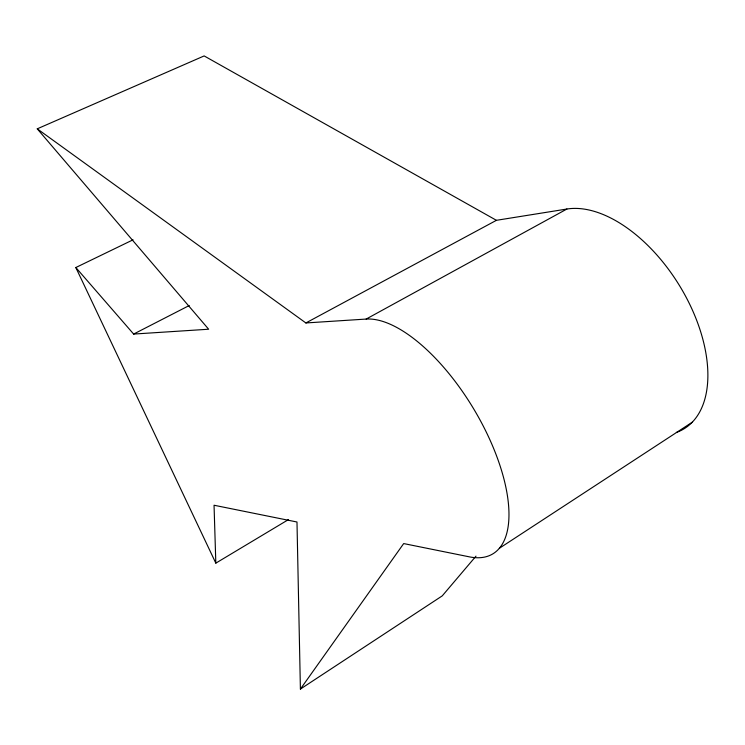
<?xml version="1.0" encoding="UTF-8"?>
<svg xmlns="http://www.w3.org/2000/svg" width="745" height="745" viewBox="0 0 745 745"><rect width="100%" height="100%" fill="white"/><g stroke="black" fill="none" stroke-linecap="round" stroke-linejoin="round"><path stroke-width="1.12" d="M288.483 519.582L215.827 563.146L214.048 505.24L296.985 522.003L300.403 689.078L403.688 543.571L469.406 556.86A134.882 58.492 58.9 0 0 491.598 443.629A134.882 58.492 58.9 0 0 366.168 319.065L305.878 322.958L37.25 128.829L204.149 55.922L496.421 220.315L566.898 209.028A125.97 71.66 58 0 1 689.33 303.504A125.97 71.66 58 0 1 676.367 432.472M475.99 556.143L442.251 595.87L300.403 689.078M499.346 548.292L692.235 422.219M366.168 319.065L566.898 209.028M305.878 322.958L496.421 220.315M133.066 239.806L75.822 267.529L133.644 334.067L189.239 305.524M133.644 334.067L208.647 329.225L37.25 128.829M75.822 267.529L215.827 563.146"/></g></svg>
